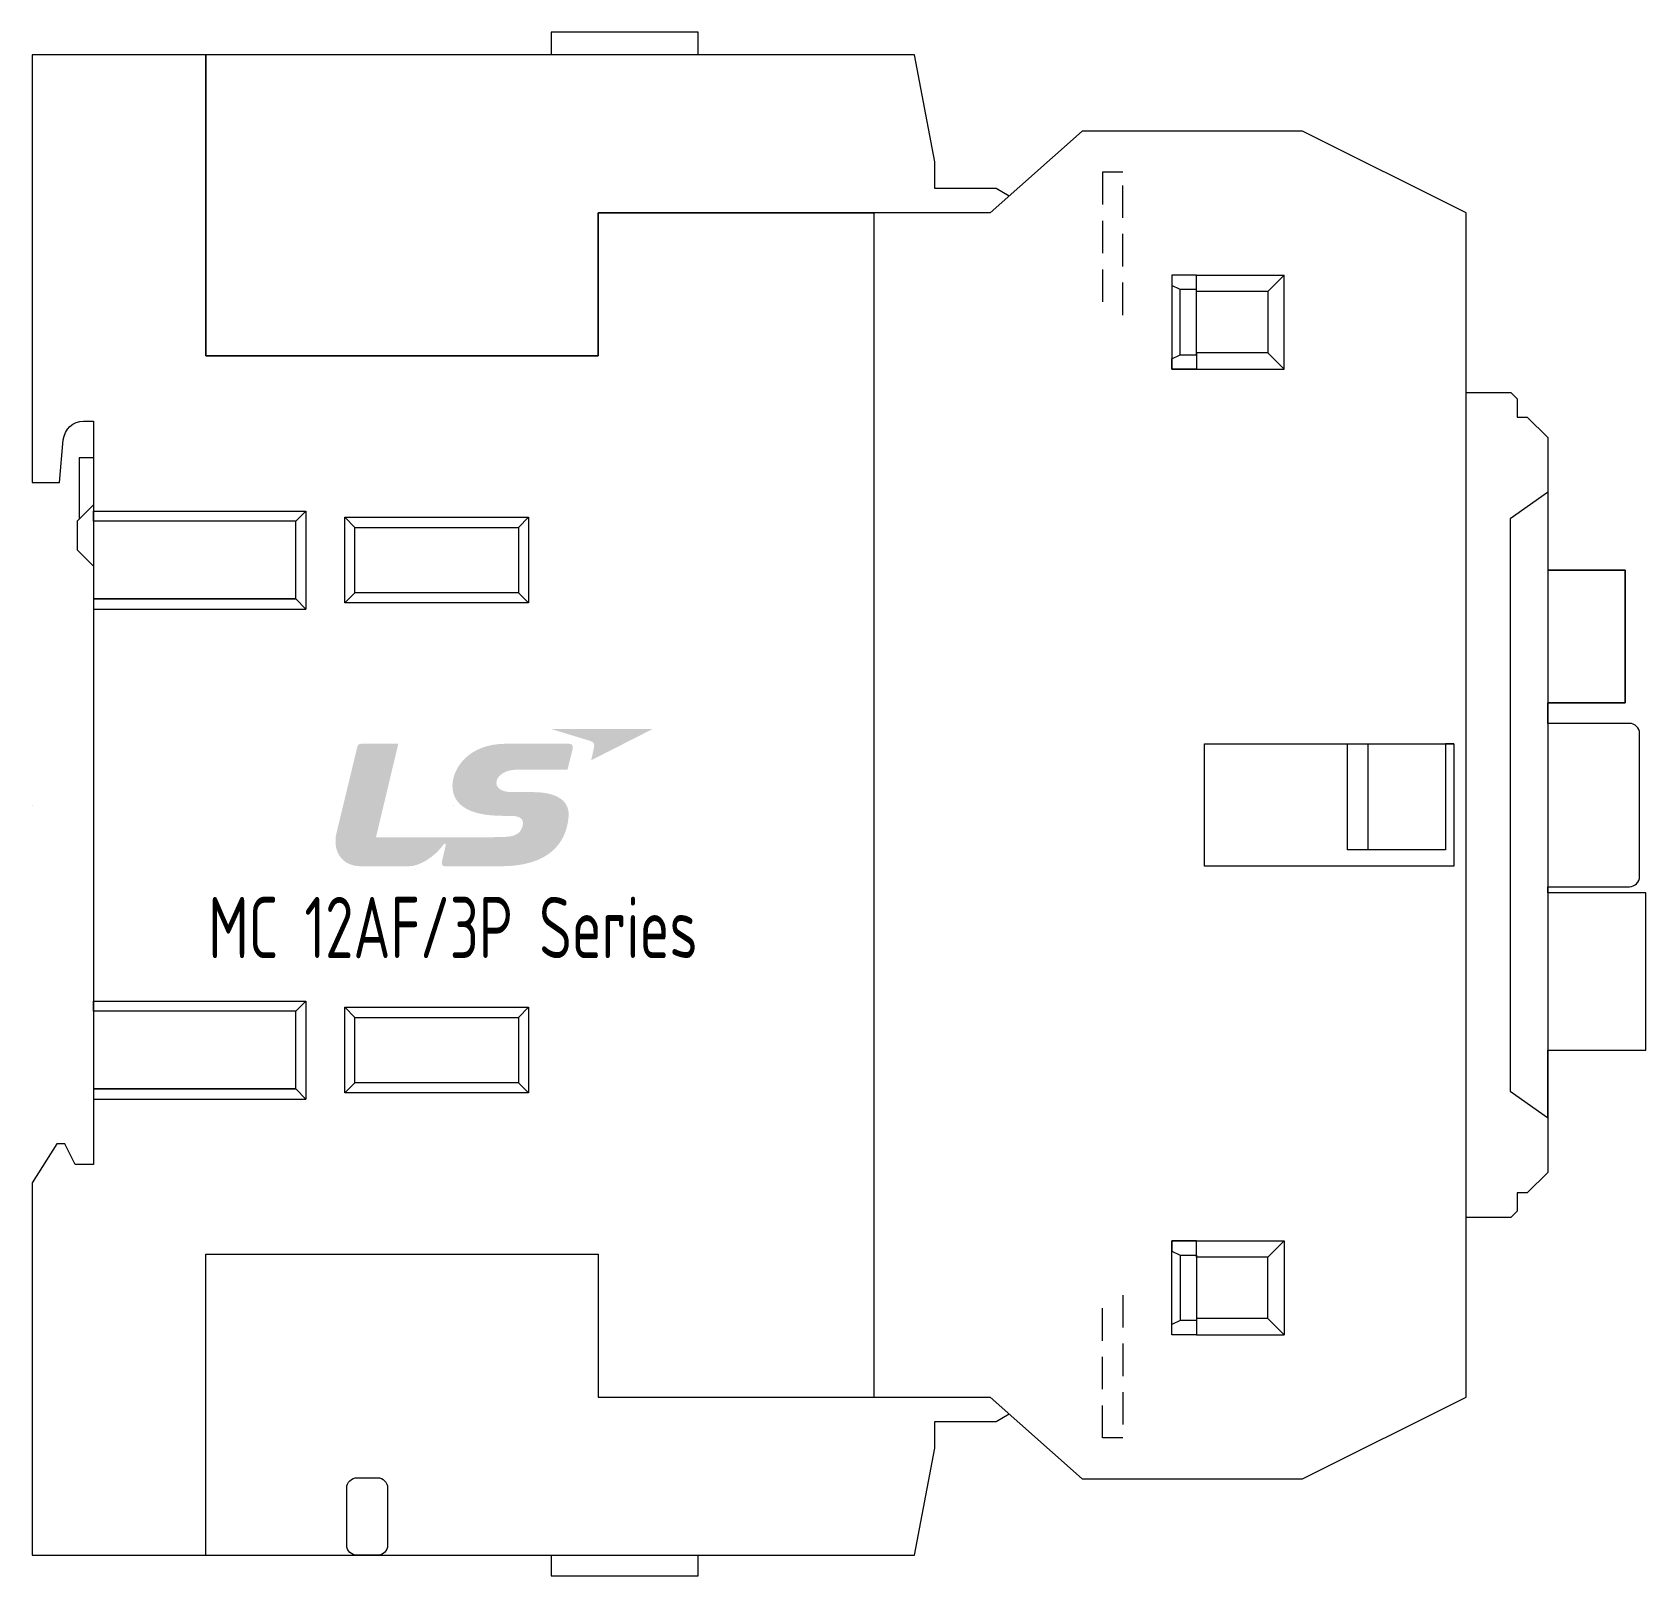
# Model space of a CAD drawing. Header units: millimetres. Extents: x 0 to 79, y 0 to 75.6.
import ezdxf
from ezdxf.enums import TextEntityAlignment as Align

# ---------------------------------------------------------------- set-up
doc = ezdxf.new("R2010")
doc.units = ezdxf.units.MM
doc.linetypes.add('HIDDEN', pattern=[9.525, 6.35, -3.175])
doc.styles.add('WD_IEC', font='isocp2.shx')

# ---------------------------------------------------------------- blocks, each defined once
blk = doc.blocks.new('*U82')
h = blk.add_hatch(color=10)
edge = h.paths.add_edge_path()
edge.add_spline(control_points=[(10.5597, 6.7227), (10.5597, 6.7227), (15.5292, 6.7227), (15.5292, 6.7227), (15.5292, 6.7227), (12.5227, 5.194), (12.5227, 5.194), (12.5227, 5.194), (12.6282, 5.6846), (12.6608, 5.831), (12.6957, 5.9856), (12.6412, 6.0887), (12.451, 6.1474), (12.2549, 6.2072), (10.5597, 6.7227), (10.5597, 6.7227)], knot_values=[0, 0, 0, 0, 1, 1, 1, 2, 2, 2, 3, 3, 3, 4, 4, 4, 5, 5, 5, 5], degree=3, periodic=0)
h = blk.add_hatch(color=152)
edge = h.paths.add_edge_path()
edge.add_spline(control_points=[(8.564, 2.4685), (8.9563, 2.4685), (9.1808, 2.3695), (9.1808, 2.1071), (9.1808, 1.9364), (9.0647, 1.7112), (8.9598, 1.6289), (8.7187, 1.4434), (8.5071, 1.4239), (7.3804, 1.4239), (7.3804, 1.4239), (1.9845, 1.4239), (1.9845, 1.4239), (1.9845, 1.4239), (3.0765, 6), (3.0765, 6), (3.0765, 6), (1.2699, 6), (1.2699, 6), (1.1455, 6), (1.099, 5.9656), (1.0613, 5.8181), (1.0613, 5.8181), (0.0442, 1.6058), (0.0442, 1.6058), (-0.1471, 0.7691), (0.2857, 0), (1.2486, 0), (2.2111, 0), (2.7619, 0), (3.5799, 0), (4.1541, 0), (4.8861, 0.4936), (5.2879, 1.0618), (5.3385, 1.1329), (5.4271, 1.146), (5.3916, 0.9943), (5.3208, 0.6944), (5.236, 0.3324), (5.2144, 0.2429), (5.1738, 0.067), (5.266, 0), (5.3495, 0), (5.3495, 0), (7.4326, 0), (8.0953, 0), (10.4251, 0), (11.3139, 1.1151), (11.4147, 2.4436), (11.4656, 3.1179), (10.9845, 3.6322), (9.6483, 3.6322), (9.6483, 3.6322), (8.9865, 3.6322), (8.6221, 3.6322), (8.2547, 3.6322), (7.8802, 3.7638), (7.8802, 4.0914), (7.8802, 4.4268), (8.308, 4.7296), (8.8585, 4.7296), (8.8585, 4.7296), (11.3596, 4.7296), (11.3596, 4.7296), (11.3596, 4.7296), (11.5587, 5.5206), (11.6019, 5.7037), (11.6558, 5.9342), (11.5877, 6), (11.4182, 6), (11.4182, 6), (8.3288, 6), (8.3288, 6), (6.5328, 6), (5.7269, 4.8013), (5.7269, 3.9445), (5.7269, 3.0871), (6.4178, 2.4697), (8.1984, 2.4697), (8.1984, 2.4697), (8.564, 2.4685), (8.564, 2.4685)], knot_values=[0, 0, 0, 0, 1, 1, 1, 2, 2, 2, 3, 3, 3, 4, 4, 4, 5, 5, 5, 6, 6, 6, 7, 7, 7, 8, 8, 8, 9, 9, 9, 10, 10, 10, 11, 11, 11, 12, 12, 12, 13, 13, 13, 14, 14, 14, 15, 15, 15, 16, 16, 16, 17, 17, 17, 18, 18, 18, 19, 19, 19, 20, 20, 20, 21, 21, 21, 22, 22, 22, 23, 23, 23, 24, 24, 24, 25, 25, 25, 26, 26, 26, 27, 27, 27, 27], degree=3, periodic=0)
at = {"layer": 'Defpoints', "color": 2, "linetype": 'ByBlock', "lineweight": 9}
blk.add_line((5.7544, 3), (5.7544, 3), dxfattribs=at)
blk = doc.blocks.new('*U87')
at = {"color": 0, "linetype": 'ByBlock', "lineweight": 18, "ltscale": 0.5}
for points in [[(32.6, 36.75), (32.6, 37.85), (25.4, 37.85), (25.4, 36.75)], [(8.5, -36.75), (8.5, -22), (27.7, -22), (27.7, -29), (46.9, -29), (51.4, -33), (62.2, -33), (70.2, -29), (70.2, 29), (62.2, 33), (51.4, 33), (46.9, 29), (27.7, 29), (27.7, 22), (8.5, 22), (8.5, 36.75), (8.5, 22), (27.7, 22), (27.7, 29), (41.2, 29), (41.2, -29)], [(25.4, -36.75), (25.4, -37.75), (32.6, -37.75), (32.6, -36.75)]]:
    blk.add_lwpolyline(points, dxfattribs=at)
blk.add_lwpolyline([(47.827, 29.824), (47.2, 30.2), (44.2, 30.2), (44.2, 31.5), (43.2, 36.75), (0, 36.75), (0, 15.8), (1.338, 15.8), (1.52, 17.887, -0.388879), (2.516, 18.8), (3, 18.8), (3, -17.6), (2.1, -17.6), (1.6, -16.6), (1.2, -16.6), (0, -18.5), (0, -36.75), (43.2, -36.75), (44.2, -31.5), (44.2, -30.2), (47.2, -30.2), (47.827, -29.824)], format="xyb", dxfattribs=at)
at = {"color": 10, "linetype": 'HIDDEN', "lineweight": 9, "ltscale": 0.25}
for points in [[(53.4, 24), (53.4, 31), (52.4, 31), (52.4, 24)], [(53.4, -24), (53.4, -31), (52.4, -31), (52.4, -24)]]:
    blk.add_lwpolyline(points, dxfattribs=at)
at = {"color": 0, "linetype": 'ByBlock', "lineweight": 9, "ltscale": 0.5}
for points in [[(60.5, 22.15), (61.3, 21.35), (61.3, 25.95), (60.5, 25.15), (60.5, 22.15), (57, 22.15), (57, 25.95), (61.3, 25.95), (60.5, 25.15), (57, 25.15), (57, 25.95), (55.8, 25.95), (55.8, 21.35), (61.3, 21.35), (60.5, 22.15), (57, 22.15), (57, 21.35), (55.8, 21.35), (55.8, 21.85), (56.2, 22.05), (57, 22.05), (57, 25.25), (56.2, 25.25), (55.8, 25.45), (55.8, 21.85), (56.2, 22.05), (56.2, 25.25)], [(3, 17), (2.3, 17), (2.3, 14), (3, 14.7), (2.2, 13.9), (2.2, 12.5), (3, 11.7)], [(3, 13.9), (3, 14.4), (13.4, 14.4), (12.9, 13.9), (3, 13.9), (3, 10.1), (12.9, 10.1), (12.9, 13.9), (13.4, 14.4), (13.4, 9.6), (12.9, 10.1), (3, 10.1), (3, 9.6), (13.4, 9.6)], [(24.3, 14.1), (23.8, 13.6), (23.8, 10.4), (24.3, 9.9), (15.3, 9.9), (15.8, 10.4), (15.8, 13.6), (15.3, 14.1), (24.3, 14.1)], [(23.8, 13.6), (24.3, 14.1), (24.3, 9.9), (23.8, 10.4), (15.8, 10.4), (15.3, 9.9), (15.3, 14.1), (15.8, 13.6), (23.8, 13.6), (24.3, 14.1)], [(69.6, 3), (69.6, -3), (57.4, -3), (57.4, 3), (69.6, 3), (69.2, 3), (69.2, -2.2), (64.4, -2.2), (64.4, 3), (65.4, 3), (65.4, -2.2)], [(3, -10.1), (3, -9.6), (13.4, -9.6), (12.9, -10.1), (3, -10.1), (3, -13.9), (12.9, -13.9), (12.9, -10.1), (13.4, -9.6), (13.4, -14.4), (12.9, -13.9), (3, -13.9), (3, -14.4), (13.4, -14.4)], [(24.3, -9.9), (23.8, -10.4), (23.8, -13.6), (24.3, -14.1), (15.3, -14.1), (15.8, -13.6), (15.8, -10.4), (15.3, -9.9), (24.3, -9.9)], [(23.8, -10.4), (24.3, -9.9), (24.3, -14.1), (23.8, -13.6), (15.8, -13.6), (15.3, -14.1), (15.3, -9.9), (15.8, -10.4), (23.8, -10.4), (24.3, -9.9)], [(60.5, -22.15), (61.3, -21.35), (61.3, -25.95), (60.5, -25.15), (60.5, -22.15), (57, -22.15), (57, -25.95), (61.3, -25.95), (60.5, -25.15), (57, -25.15), (57, -25.95), (55.8, -25.95), (55.8, -21.35), (61.3, -21.35), (60.5, -22.15), (57, -22.15), (57, -21.35), (55.8, -21.35), (55.8, -21.85), (56.2, -22.05), (57, -22.05), (57, -25.25), (56.2, -25.25), (55.8, -25.45), (55.8, -21.85), (56.2, -22.05), (56.2, -25.25)]]:
    blk.add_lwpolyline(points, dxfattribs=at)
at = {"color": 150, "linetype": 'ByBlock', "lineweight": 18, "ltscale": 0.5}
blk.add_lwpolyline([(70.2, 20.2), (72.4, 20.2), (72.7, 19.9), (72.7, 19), (73.2, 19), (74.2, 18), (74.2, 15.3), (74.186, 15.3), (72.362, 14.01), (72.362, -14.01), (74.186, -15.3), (74.2, -15.3), (74.2, -18), (73.2, -19), (72.7, -19), (72.7, -19.9), (72.4, -20.2), (70.2, -20.2)], dxfattribs=at)
blk.add_lwpolyline([(74.2, 15.3), (74.2, -15.3), (74.2, -12), (79, -12), (79, -4.3), (74.2, -4.3), (74.2, -4), (78, -4), (78.2, -4, 0.414214), (78.7, -3.5), (78.7, 3.5, 0.414214), (78.2, 4), (78, 4), (74.2, 4), (74.2, 5), (78, 5), (78, 11.5), (74.2, 11.5), (78, 11.5), (78, 5), (74.2, 5)], format="xyb", dxfattribs=at)
at = {"color": 0, "linetype": 'ByBlock', "lineweight": 9, "ltscale": 0.5}
blk.add_lwpolyline([(16.9, -32.95, -0.414214), (17.4, -33.45), (17.4, -36.25, -0.414214), (16.9, -36.75), (15.9, -36.75, -0.414214), (15.4, -36.25), (15.4, -33.45, -0.414214), (15.9, -32.95)], format="xyb", close=True, dxfattribs=at)
at = {"layer": 'Defpoints', "color": 6, "linetype": 'ByBlock', "lineweight": 18, "ltscale": 0.5}
blk.add_line((0, 0), (0, 0), dxfattribs=at)
at = {"layer": 'Defpoints', "color": 2, "linetype": 'ByBlock', "lineweight": 18, "ltscale": 0.5}
blk.add_line((0, 0), (0, 0), dxfattribs=at)
at = {"color": 0, "linetype": 'ByBlock', "lineweight": 9, "ltscale": 0.5}
blk.add_blockref('*U82', (14.846, -3), dxfattribs=at)
at = {"color": 8, "linetype": 'ByBlock', "lineweight": 18, "ltscale": 0.5, "style": 'WD_IEC', "width": 0.75}
blk.add_text('MC 12AF/3P Series', height=3, dxfattribs=at).set_placement((20.6, -6), align=Align.MIDDLE_CENTER)

msp = doc.modelspace()

# ---------------------------------------------------------------- block references
at = {"color": 0, "linetype": 'ByBlock', "lineweight": 9, "ltscale": 5}
msp.add_blockref('*U87', (0, 37.75), dxfattribs=at)

doc.saveas('drawing.dxf')
